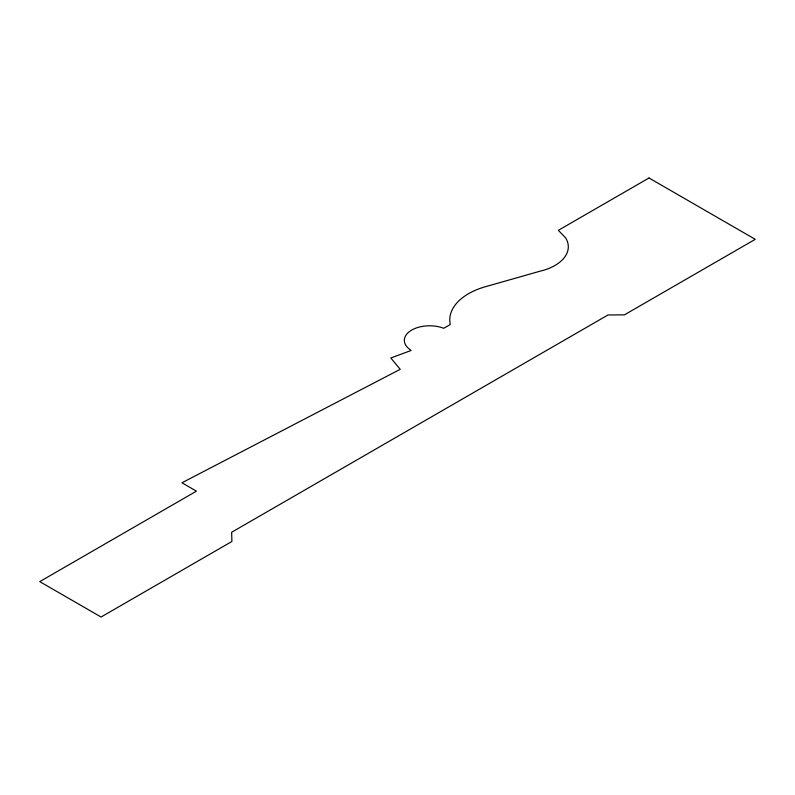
<?xml version="1.0" encoding="UTF-8"?>
<svg xmlns="http://www.w3.org/2000/svg" width="795" height="795" viewBox="0 0 795 795"><rect width="100%" height="100%" fill="white"/><g stroke="black" fill="none" stroke-linecap="round" stroke-linejoin="round"><path stroke-width="1.19" d="M649.008 177.981L558.358 230.321L565.603 237.854A45.732 26.404 0 0 1 539.487 271.343L488.001 286.001A64.087 37.007 0 0 0 450.278 324.519L443.759 328.285A25.271 14.588 0 0 0 411.87 329.975A25.271 14.588 0 0 0 408.451 348.359L411.114 350.476L390.812 358.008L400.233 369.307L181.956 482.784L196.445 491.151L39.75 581.622L101.064 617.019L231.902 541.475L231.643 532.262L608.006 314.969L624.413 314.86L755.25 239.325L649.008 177.981"/></g></svg>
